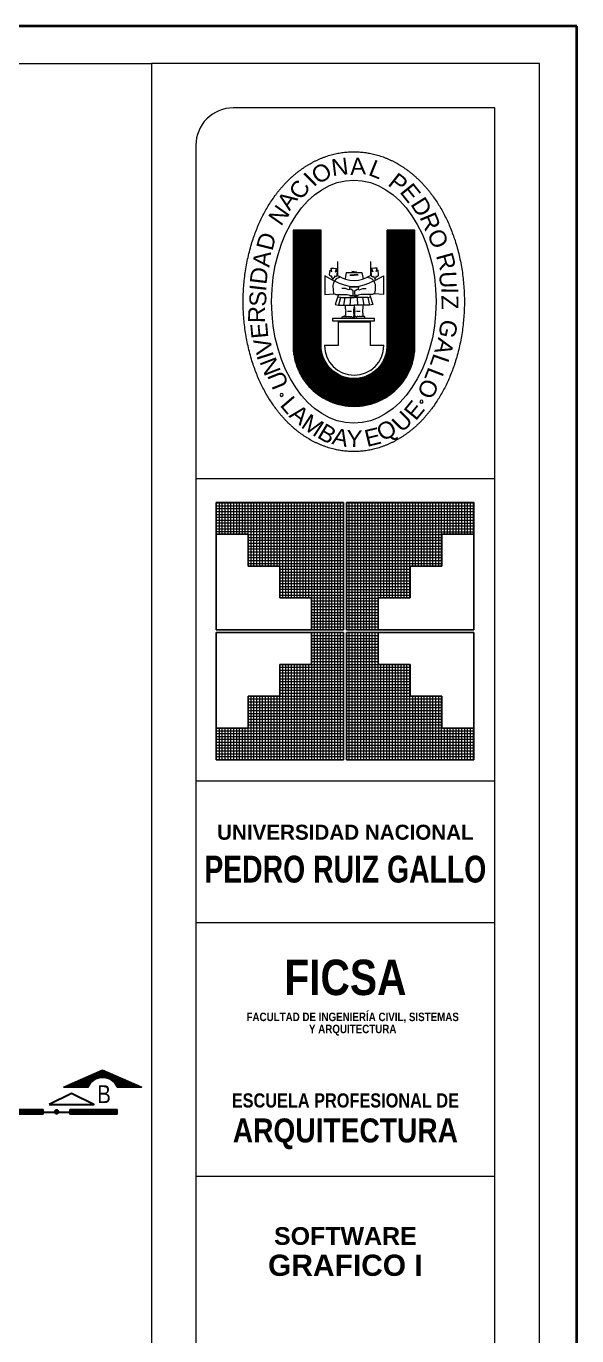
# Model space of a CAD drawing. Header units: inches. Extents: x 155.3 to 248.5, y 20.6 to 88.6.
# Drawn here: x 241.08 to 248.46, y 71.01 to 88.57 of the extents above; entities that cross this region are included whole.
import ezdxf
from ezdxf.enums import TextEntityAlignment as Align

# ---------------------------------------------------------------- set-up
doc = ezdxf.new("R2010")
doc.units = ezdxf.units.IN
doc.header["$MEASUREMENT"] = 0
doc.linetypes.add('ACAD_ISO04W100', pattern=[30, 24, -3, 0, -3])
doc.layers.add('EJES', color=1, linetype='Continuous')
doc.layers.add('MURO', color=7, linetype='Continuous')
doc.styles.add('ARIAL', font='ARIALN.TTF')
doc.styles.add('ARIALNEG', font='')
doc.styles.add('SWISS', font='swissl.ttf')
doc.styles.get('ARIALNEG').set_extended_font_data('Arial', bold=True)

# ---------------------------------------------------------------- blocks, each defined once
blk = doc.blocks.new('LCOR-V-I-S')
h = blk.add_hatch()
h.set_pattern_fill('ANSI31', color=256, scale=0.1, angle=135, style=0)
h.set_pattern_definition([(180, (44.807254, 118.602375), (-3e-18, 0.0125), [])])
h.paths.add_polyline_path([(-0.262, 1.34), (-0.44, 0.928), (-0.262, 0.517), (-0.262, 0.775, -0.66397), (-0.262, 1.082)])
h = blk.add_hatch()
h.set_pattern_fill('ANSI31', color=256, scale=0.1, angle=135, style=0)
h.set_pattern_definition([(180, (39.368808, -115.127626), (2e-16, -0.0125), [])])
h.paths.add_polyline_path([(-0.025, -1.199), (0.025, -1.199), (0.025, -0.699), (-0.025, -0.699)])
h.paths.add_polyline_path([(-0.022, -0.558, 1), (0.022, -0.558, 1)])
h.paths.add_polyline_path([(-0.025, -0.417), (0.025, -0.417), (0.025, 0.3), (-0.025, 0.3)])
h.paths.add_polyline_path([(-0.022, 0.441, 1), (0.022, 0.441, 1)])
h.paths.add_polyline_path([(-0.025, 0.582), (0.025, 0.582), (0.025, 1.082), (-0.025, 1.082)])
at = {"color": 2}
for p, q in [((-0.025, 0.582), (-0.025, 1.082)), ((0.025, 1.082), (-0.025, 1.082)), ((0.025, 1.082), (0.025, 0.582)), ((0.025, 0.582), (-0.025, 0.582)), ((-0.025, -0.417), (-0.025, 0.3)), ((0.025, 0.3), (-0.025, 0.3)), ((0.025, 0.3), (0.025, -0.417)), ((0.025, -0.417), (-0.025, -0.417)), ((0.025, -0.699), (-0.025, -0.699)), ((-0.025, -1.199), (-0.025, -0.699)), ((0.025, -0.699), (0.025, -1.199)), ((0.025, -1.199), (-0.025, -1.199))]:
    blk.add_line(p, q, dxfattribs=at)
blk.add_lwpolyline([(-0.44, 0.928), (-0.262, 1.34), (-0.262, 1.082, 0.66397), (-0.262, 0.775), (-0.262, 0.517)], format="xyb", close=True, dxfattribs=at)
for centre in [(0, 0.441), (0, -0.558)]:
    blk.add_circle(centre, 0.0221, dxfattribs=at)
at = {"style": 'ARIAL', "flags": 4}
blk.add_attdef('CORTE', text='', height=0.19, dxfattribs=at).set_placement((-0.187, 0.84), align=Align.CENTER)
blk = doc.blocks.new('CHACANA')
for p, q in [((2213.533, -304.378), (2213.533, -310.515)), ((2219.671, -304.378), (2213.533, -304.378)), ((2219.671, -304.378), (2219.671, -310.515)), ((2219.811, -304.378), (2219.811, -310.515)), ((2215.068, -305.912), (2213.533, -305.912)), ((2215.068, -305.912), (2215.068, -307.446)), ((2224.415, -305.912), (2225.949, -305.912)), ((2224.415, -305.912), (2224.415, -307.446)), ((2216.602, -307.446), (2215.068, -307.446)), ((2216.602, -308.981), (2216.602, -307.446)), ((2222.88, -308.981), (2222.88, -307.446)), ((2222.88, -307.446), (2224.415, -307.446)), ((2218.136, -308.981), (2216.602, -308.981)), ((2218.136, -308.981), (2218.136, -310.515)), ((2221.346, -308.981), (2221.346, -310.515)), ((2221.346, -308.981), (2222.88, -308.981)), ((2213.533, -310.515), (2219.671, -310.515)), ((2213.533, -310.656), (2219.671, -310.656)), ((2218.136, -312.19), (2218.136, -310.656)), ((2219.671, -310.656), (2219.671, -316.793)), ((2219.811, -310.515), (2225.949, -310.515)), ((2219.811, -310.656), (2225.949, -310.656)), ((2219.811, -310.656), (2219.811, -316.793)), ((2221.346, -312.19), (2221.346, -310.656)), ((2218.136, -312.19), (2216.602, -312.19)), ((2216.602, -312.19), (2216.602, -313.725)), ((2221.346, -312.19), (2222.88, -312.19)), ((2222.88, -312.19), (2222.88, -313.725)), ((2216.602, -313.725), (2215.068, -313.725)), ((2215.068, -315.259), (2215.068, -313.725)), ((2222.88, -313.725), (2224.415, -313.725)), ((2224.415, -315.259), (2224.415, -313.725)), ((2215.068, -315.259), (2213.533, -315.259)), ((2224.415, -315.259), (2225.949, -315.259))]:
    blk.add_line(p, q)
for points in [[(2225.949, -310.515), (2225.949, -304.378), (2219.811, -304.378)], [(2213.533, -310.656), (2213.533, -316.793), (2219.671, -316.793)], [(2219.811, -316.793), (2225.949, -316.793), (2225.949, -310.656)]]:
    blk.add_lwpolyline(points)

msp = doc.modelspace()

# ---------------------------------------------------------------- hatches: boundary and pattern name
at = {"lineweight": 0, "ltscale": 0.5}
h = msp.add_hatch(dxfattribs=at)
h.set_pattern_fill('NET', color=256, scale=0.00179, style=0)
h.set_pattern_definition([(0, (-457.523052, 166.502048), (0, 0.00568470533), []), (90, (-457.523052, 166.502048), (-0.00568470533, 3e-19), [])])
h.paths.add_polyline_path([(246.29, 85.838), (245.916, 85.838), (245.916, 84.289, -0.414214), (245.475, 83.848, -0.414214), (245.033, 84.289), (245.033, 85.838), (244.659, 85.838), (244.659, 84.289, 0.414214), (245.475, 83.474, 0.414214), (246.29, 84.289)])
h = msp.add_hatch(dxfattribs=at)
h.set_pattern_fill('NET', color=256, scale=0.012177, style=0)
h.set_pattern_definition([(0, (245.3323, 80.480366), (0, 0.0386617), []), (90, (245.3323, 80.480366), (-0.0386617, 2e-18), [])])
h.paths.add_polyline_path([(245.332, 82.186), (243.627, 82.186), (243.627, 81.759), (244.053, 81.759), (244.053, 81.333), (244.48, 81.333), (244.48, 80.907), (244.906, 80.907), (244.906, 80.48), (245.332, 80.48)])
h = msp.add_hatch(dxfattribs=at)
h.set_pattern_fill('NET', color=256, scale=0.012177, style=0)
h.set_pattern_definition([(0, (245.3323, 80.441348), (0, 0.0386617), []), (90, (245.3323, 80.441348), (-0.0386617, 2e-18), [])])
h.paths.add_polyline_path([(245.371, 82.186), (245.371, 80.48), (245.798, 80.48), (245.798, 80.907), (246.224, 80.907), (246.224, 81.333), (246.65, 81.333), (246.65, 81.759), (247.077, 81.759), (247.077, 82.186)])
h.paths.add_polyline_path([(245.371, 78.736), (247.077, 78.736), (247.077, 79.162), (246.65, 79.162), (246.65, 79.589), (246.224, 79.589), (246.224, 80.015), (245.798, 80.015), (245.798, 80.441), (245.371, 80.441)])
h.paths.add_polyline_path([(245.332, 80.441), (244.906, 80.441), (244.906, 80.015), (244.48, 80.015), (244.48, 79.589), (244.053, 79.589), (244.053, 79.162), (243.627, 79.162), (243.627, 78.736), (245.332, 78.736)])

# ---------------------------------------------------------------- linework, layer by layer
for p, q in [((245.254, 85.415), (245.254, 85.229)), ((245.695, 85.415), (245.695, 85.229)), ((245.37, 85.267), (245.355, 85.182)), ((245.37, 85.267), (245.579, 85.267)), ((245.418, 85.238), (245.475, 85.238)), ((245.418, 85.232), (245.475, 85.232)), ((245.475, 85.28), (245.444, 85.284)), ((245.475, 85.28), (245.505, 85.284)), ((245.531, 85.238), (245.475, 85.238)), ((245.531, 85.232), (245.475, 85.232)), ((245.579, 85.267), (245.594, 85.182)), ((245.292, 84.932), (245.254, 84.939)), ((245.292, 84.932), (245.267, 84.833)), ((245.267, 84.833), (245.475, 84.833)), ((245.292, 84.932), (245.475, 84.932)), ((245.339, 84.833), (245.355, 84.932)), ((245.423, 84.833), (245.43, 84.932)), ((245.657, 84.932), (245.475, 84.932)), ((245.682, 84.833), (245.475, 84.833)), ((245.526, 84.833), (245.519, 84.932)), ((245.61, 84.833), (245.593, 84.935)), ((245.657, 84.932), (245.694, 84.941)), ((245.657, 84.932), (245.682, 84.833)), ((245.261, 84.608), (245.261, 84.289)), ((245.261, 84.608), (245.688, 84.608)), ((245.688, 84.608), (245.688, 84.289)), ((245.261, 84.289), (245.077, 84.289)), ((245.872, 84.289), (245.688, 84.289)), ((243.355, 82.506), (247.362, 82.506)), ((243.355, 78.455), (247.362, 78.455)), ((243.355, 76.556), (247.362, 76.556)), ((243.355, 73.153), (247.362, 73.153))]:
    msp.add_line(p, q, dxfattribs=at)
at = {"lineweight": 0}
msp.add_lwpolyline([(207.506, 88.071), (242.759, 88.071), (242.759, 55.071), (207.506, 55.071)], close=True, dxfattribs=at)
at = {"lineweight": 0, "ltscale": 0.5}
for points in [[(242.759, 55.071), (247.957, 55.071), (247.957, 88.071), (242.759, 88.071)], [(245.19, 84.616), (245.19, 84.658), (245.742, 84.658), (245.742, 84.616)]]:
    msp.add_lwpolyline(points, close=True, dxfattribs=at)
for points in [[(243.355, 55.667), (246.861, 55.667, 0.414214), (247.362, 56.168), (247.362, 87.475), (243.856, 87.475, 0.414214), (243.355, 86.974)], [(245.475, 83.474, 0.414214), (246.29, 84.289), (246.29, 85.838), (245.916, 85.838), (245.916, 84.289, -0.414214), (245.475, 83.848, -0.414214), (245.033, 84.289), (245.033, 85.838), (244.659, 85.838), (244.659, 84.289, 0.414214)], [(245.203, 85.326), (245.239, 85.323), (245.222, 85.279), (245.248, 85.294), (245.245, 85.231, -0.686381), (245.216, 85.221), (245.211, 85.212, -0.459986), (245.2, 85.193), (245.192, 85.174), (245.187, 85.194, -0.459986), (245.178, 85.214), (245.174, 85.224, -0.686381), (245.147, 85.237), (245.153, 85.3), (245.177, 85.282), (245.167, 85.328)], [(245.746, 85.326), (245.71, 85.323), (245.727, 85.279), (245.701, 85.294), (245.704, 85.231, 0.686381), (245.733, 85.221), (245.738, 85.212, 0.459986), (245.749, 85.193), (245.757, 85.174), (245.762, 85.194, 0.459986), (245.771, 85.214), (245.775, 85.224, 0.686381), (245.802, 85.237), (245.796, 85.3), (245.772, 85.282), (245.782, 85.328)], [(244.483, 83.628, 1), (244.524, 83.628, 1)], [(246.357, 83.537, 1), (246.398, 83.537, 1)]]:
    msp.add_lwpolyline(points, format="xyb", close=True, dxfattribs=at)
for points in [[(245.209, 85.152), (245.082, 85.225), (245.082, 84.973), (245.204, 84.984)], [(245.74, 85.152), (245.867, 85.225), (245.867, 84.973), (245.745, 84.984)], [(245.19, 85.094), (245.193, 85.034), (245.2, 84.986), (245.228, 84.976), (245.263, 84.973), (245.308, 84.973), (245.381, 84.976), (245.442, 84.96), (245.461, 84.967), (245.464, 84.986), (245.464, 85.021), (245.432, 85.046), (245.4, 85.037), (245.359, 85.053), (245.311, 85.053)], [(245.265, 84.973), (245.222, 84.839), (245.267, 84.833)], [(245.416, 85.075), (245.534, 85.075), (245.531, 85.042)], [(245.418, 85.042), (245.416, 85.075)], [(245.759, 85.094), (245.756, 85.034), (245.749, 84.986), (245.721, 84.976), (245.686, 84.973), (245.641, 84.973), (245.568, 84.976), (245.507, 84.96), (245.488, 84.967), (245.485, 84.986), (245.485, 85.021), (245.517, 85.046), (245.549, 85.037), (245.59, 85.053), (245.638, 85.053)], [(245.523, 84.965), (245.522, 84.951), (245.423, 84.951), (245.422, 84.966)], [(245.686, 84.967), (245.727, 84.839), (245.682, 84.833)], [(245.311, 84.658), (245.315, 84.668), (245.319, 84.678), (245.335, 84.678), (245.342, 84.673), (245.342, 84.677), (245.352, 84.68), (245.361, 84.68), (245.367, 84.675), (245.373, 84.679), (245.377, 84.681), (245.391, 84.68), (245.394, 84.674), (245.405, 84.679), (245.418, 84.679), (245.425, 84.672), (245.425, 84.672), (245.432, 84.677), (245.441, 84.679), (245.449, 84.672), (245.452, 84.669), (245.452, 84.661), (245.453, 84.658)], [(245.32, 84.678), (245.335, 84.684), (245.344, 84.686), (245.352, 84.689), (245.359, 84.694)], [(245.388, 84.751), (245.407, 84.751), (245.423, 84.751), (245.439, 84.751)], [(245.62, 84.658), (245.617, 84.668), (245.613, 84.678), (245.597, 84.678), (245.59, 84.673), (245.59, 84.677), (245.579, 84.68), (245.571, 84.68), (245.565, 84.675), (245.558, 84.679), (245.554, 84.681), (245.541, 84.68), (245.538, 84.674), (245.526, 84.679), (245.514, 84.679), (245.506, 84.672), (245.506, 84.672), (245.5, 84.677), (245.491, 84.679), (245.482, 84.672), (245.479, 84.669), (245.479, 84.661), (245.478, 84.658)], [(245.506, 84.751), (245.527, 84.751), (245.545, 84.751), (245.556, 84.751)], [(245.612, 84.678), (245.59, 84.687)]]:
    msp.add_lwpolyline(points, dxfattribs=at)
for points in [[(245.298, 85.205, 0.33501), (245.199, 85.127, -0.028767), (245.19, 85.094)], [(245.213, 85.159, 0.291477), (245.736, 85.159)], [(245.254, 85.229, 0.296145), (245.695, 85.229)], [(245.651, 85.205, -0.30848), (245.75, 85.132, -0.047219), (245.759, 85.094)], [(245.354, 84.833, 0.029546), (245.363, 84.75, 0.063197), (245.359, 84.694)], [(245.475, 84.833, -0.029546), (245.465, 84.75, -0.105001), (245.465, 84.658)], [(245.475, 84.833, 0.029546), (245.484, 84.75, 0.089009), (245.482, 84.671)], [(245.595, 84.833, -0.029546), (245.586, 84.75, -0.071599), (245.59, 84.687)]]:
    msp.add_lwpolyline(points, format="xyb", dxfattribs=at)
msp.add_arc((245.475, 84.289), 0.397, 180, 0, dxfattribs=at)
msp.add_ellipse((245.471, 84.878), major_axis=(0, 1.629), ratio=0.676136, dxfattribs=at)
msp.add_rational_spline([(245.471, 86.887), (245.144, 86.887), (244.85, 86.707), (244.578, 86.54), (244.377, 86.243), (243.989, 85.67), (243.989, 84.878), (243.989, 84.087), (244.377, 83.514), (244.578, 83.216), (244.85, 83.049), (245.144, 82.869), (245.471, 82.869), (245.797, 82.869), (246.091, 83.049), (246.363, 83.216), (246.565, 83.514), (246.952, 84.087), (246.952, 84.878), (246.952, 85.67), (246.565, 86.243), (246.363, 86.54), (246.091, 86.707), (245.797, 86.887), (245.471, 86.887)], [1, 0.975597199269, 1, 0.982100871217, 1, 0.930514047268, 1, 0.930514047268, 1, 0.982100871217, 1, 0.975597199269, 1, 0.975597199268, 1, 0.982100871218, 1, 0.930514047268, 1, 0.930514047268, 1, 0.982100871217, 1, 0.975597199269, 1], degree=2, knots=[0, 0, 0, 0.408237, 0.408237, 0.785398, 0.785398, 1.570796, 1.570796, 2.356194, 2.356194, 2.733356, 2.733356, 3.141593, 3.141593, 3.549829, 3.549829, 3.926991, 3.926991, 4.712389, 4.712389, 5.497787, 5.497787, 5.874949, 5.874949, 6.283185, 6.283185, 6.283185], dxfattribs=at)
at = {"layer": 'EJES', "linetype": 'ACAD_ISO04W100', "lineweight": 30, "ltscale": 0.05}
msp.add_line((236.295, 74.014), (242.304, 74.014), dxfattribs=at)
at = {"layer": 'EJES', "lineweight": 30}
msp.add_lwpolyline([(241.389, 74.114), (241.989, 74.114), (241.689, 74.264), (241.389, 74.114)], dxfattribs=at)
at = {"layer": 'MURO', "color": 7, "lineweight": 40}
msp.add_lwpolyline([(248.457, 88.571), (207.006, 88.571), (207.006, 54.571), (248.457, 54.571)], close=True, dxfattribs=at)

# ---------------------------------------------------------------- block references
at = {"lineweight": 0, "ltscale": 0.5, "xscale": 0.2778297474276259, "yscale": 0.2778297474276259, "zscale": 0.2778297474276259}
msp.add_blockref('CHACANA', (-371.358, 166.751), dxfattribs=at)
at = {"lineweight": 0}
ref = msp.add_blockref('LCOR-V-I-S', (240.932, 74.017), dxfattribs=dict(at, xscale=1.265625, yscale=1.265625, zscale=1.265625, rotation=270))
ref.add_attrib('CORTE', 'B', dxfattribs={"color": 6, "height": 0.24, "style": 'ARIAL', "flags": 4}).set_placement((242.217, 74.134), align=Align.RIGHT)

# ---------------------------------------------------------------- texts
at = {"lineweight": 0, "ltscale": 0.5, "style": 'SWISS'}
for s, rotation, p in [('N', 7.1415, (245.283, 86.686)), ('A', 2.0635, (245.526, 86.694)), ('L', 337.9973, (245.777, 86.652)), ('I', 44.7364, (244.886, 86.518)), ('O', 34.4495, (245.038, 86.603)), ('P', 321.7489, (246.066, 86.469)), ('C', 61.3389, (244.743, 86.383)), ('E', 308.722, (246.23, 86.337)), ('A', 54.8671, (244.578, 86.237)), ('D', 301.9898, (246.379, 86.149)), ('N', 54.8671, (244.468, 86.038)), ('R', 293.0182, (246.496, 85.951)), ('D', 75.8631, (244.298, 85.687)), ('O', 295.3088, (246.599, 85.724)), ('A', 83.4522, (244.239, 85.449)), ('R', 285.4938, (246.709, 85.418)), ('D', 83.4522, (244.201, 85.227)), ('U', 272.6953, (246.732, 85.172)), ('S', 89.2987, (244.186, 84.917)), ('I', 83.4268, (244.188, 85.064)), ('I', 269.5766, (246.757, 85.026)), ('R', 89.6548, (244.169, 84.705)), ('Z', 270.8466, (246.759, 84.869)), ('G', 257.3032, (246.735, 84.511)), ('E', 94.9793, (244.205, 84.488)), ('V', 103.3883, (244.256, 84.284)), ('A', 254.8028, (246.685, 84.276)), ('I', 107.9625, (244.284, 84.151)), ('N', 110.8422, (244.352, 84.009)), ('L', 250.8719, (246.622, 84.076)), ('U', 112.0011, (244.457, 83.825)), ('L', 248.9447, (246.548, 83.891)), ('O', 247.7705, (246.466, 83.71)), ('L', 310.4551, (244.615, 83.495)), ('A', 322.0829, (244.744, 83.364)), ('U', 44.7427, (246.118, 83.273)), ('E', 50.7548, (246.279, 83.424)), ('M', 326.5071, (244.922, 83.221)), ('B', 328.9865, (245.115, 83.107)), ('Q', 30.5844, (245.923, 83.131)), ('A', 347.6759, (245.294, 83.06)), ('Y', 358.4534, (245.479, 83.041)), ('E', 13.8783, (245.723, 83.064))]:
    msp.add_text(s, height=0.226, rotation=rotation, dxfattribs=at).set_placement(p, align=Align.MIDDLE)
at = {"lineweight": 0, "ltscale": 0.5, "style": 'ARIALNEG'}
for s, height, width, p in [('UNIVERSIDAD NACIONAL', 0.20136, 0.981949, (245.358, 77.665)), ('PEDRO RUIZ GALLO', 0.35993, 0.755346, (245.357, 77.091)), ('FICSA', 0.4748, 0.822754, (245.358, 75.582)), ('FACULTAD DE INGENIERÍA CIVIL, SISTEMAS', 0.11394, 0.822754, (245.456, 75.233)), ('Y ARQUITECTURA', 0.11394, 0.822754, (245.456, 75.071)), ('ESCUELA PROFESIONAL DE', 0.1899, 0.822754, (245.358, 74.075)), ('ARQUITECTURA', 0.32139, 0.84, (245.358, 73.607)), ('SOFTWARE', 0.2374, 1.007295, (245.358, 72.234)), ('GRAFICO I', 0.2849, 1.007295, (245.358, 71.818))]:
    msp.add_text(s, height=height, dxfattribs=dict(at, width=width)).set_placement(p, align=Align.CENTER)

doc.saveas('drawing.dxf')
